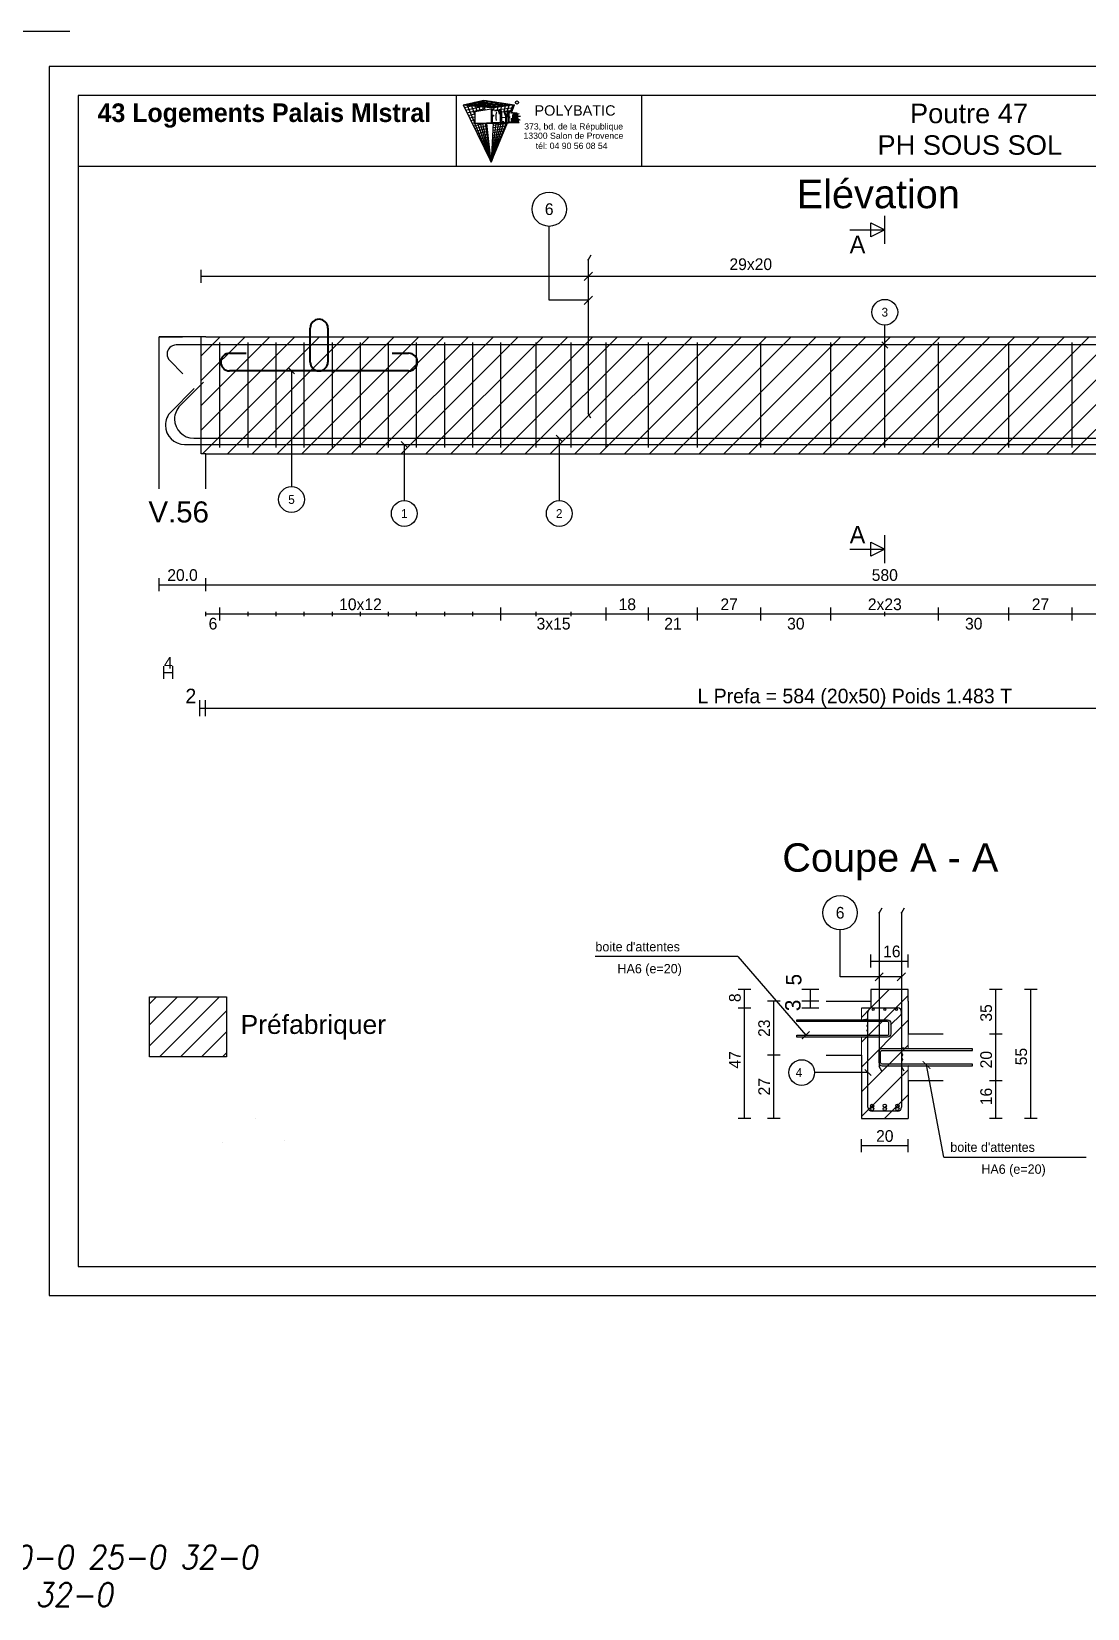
# Model space of a CAD drawing. Extents: x -12912 to 27386, y 1818 to 8189.
# Drawn here: x 24652 to 25103, y 3312 to 3986 of the extents above; entities that cross this region are included whole.
import ezdxf
from ezdxf.enums import TextEntityAlignment as Align

# ---------------------------------------------------------------- set-up
doc = ezdxf.new("R2010")
doc.units = 0
doc.header["$MEASUREMENT"] = 0
doc.linetypes.add('CONTINUE', pattern=[0])
doc.layers.get('0').update_dxf_attribs({"linetype": 'CONTINUOUS'})
for name, color, linetype in [('1', 7, 'CONTINUOUS'), ('104', 7, 'CONTINUOUS'), ('173', 7, 'CONTINUOUS'), ('5', 7, 'CONTINUOUS'), ('6', 7, 'CONTINUOUS'), ('7', 7, 'CONTINUOUS'), ('Bâtiment 1. Soubassement', 7, 'CONTINUOUS'), ('GO-CARTOUCHE', 7, 'CONTINUOUS'), ('GO-TEXTE', 9, 'CONTINUOUS'), ('PYC-HACHURE', 7, 'CONTINUOUS'), ('RDC COFFRAGE', 7, 'CONTINUOUS'), ('STR_TXT', 102, 'CONTINUOUS')]:
    doc.layers.add(name, color=color, linetype=linetype)
doc.layers.add('PYC- HACHURES', color=7, linetype='CONTINUOUS', lineweight=18)
doc.styles.add('ARIAL', font='ARIAL.TTF')
doc.styles.add('Tableau', font='romans.shx', dxfattribs={"width": 0.9, "oblique": 10})
doc.styles.add('TEXTEBA', font='ARIAL.TTF')

# ---------------------------------------------------------------- blocks, each defined once
blk = doc.blocks.new('_ArchTick')
at = {"color": 0, "linetype": 'ByBlock', "const_width": 0.15}
blk.add_lwpolyline([(-0.5, -0.5), (0.5, 0.5)], dxfattribs=at)
blk = doc.blocks.new('A$C25E25F4E')
at = {"layer": 'RDC COFFRAGE', "color": 5, "linetype": 'CONTINUE', "lineweight": 40, "ltscale": 0.01}
for points in [[(52.25, 22.05), (52.25, 22.05)], [(48.51, 3.75), (48.51, 18.3)], [(56, 18.3), (56, 3.75)], [(14, 7.49), (21.09, 7.49)], [(83.42, 7.49), (90.51, 7.49)], [(10.25, 3.75), (10.25, 3.75)], [(94.25, 3.75), (94.25, 3.75)], [(52.25, 0), (14, 0)], [(90.51, 0), (52.25, 0)]]:
    blk.add_lwpolyline(points, dxfattribs=at)
for centre, start, end in [((52.25, 18.3), 90, 180), ((52.25, 18.3), 0, 90), ((14, 3.75), 90, 180), ((90.51, 3.75), 0, 90), ((14, 3.75), 180, 270), ((52.25, 3.75), 180, 270), ((52.25, 3.75), 270, 0), ((90.51, 3.75), 270, 0)]:
    blk.add_arc(centre, 3.75, start, end, dxfattribs=at)
blk = doc.blocks.new('Smallsp')
at = {"layer": 'STR_TXT', "linetype": 'Continuous'}
for points in [[(0, 15), (0, -15)], [(-30, 0), (40, 0)]]:
    blk.add_lwpolyline(points, dxfattribs=at)
at = {"layer": 'STR_TXT', "linetype": 'Continuous', "style": 'Tableau', "oblique": 10, "width": 0.9}
for s, p in [('HA', (-23.6, 1.89)), ('AD', (-22.2, -13.94))]:
    blk.add_text(s, height=10, dxfattribs=at).set_placement(p)
for tag, p in [('SPAD', (1.4, 1.89)), ('SPHA', (1.4, -14.11))]:
    blk.add_attdef(tag, p, '', height=10, dxfattribs=at)

msp = doc.modelspace()

# ---------------------------------------------------------------- hatches: boundary and pattern name
at = {"layer": 'PYC- HACHURES', "lineweight": 15}
h = msp.add_hatch(dxfattribs=at)
h.set_pattern_fill('ANSI31', color=104, scale=60, style=0)
h.set_pattern_definition([(45, (-5778.1856, -0.885), (-5.3033009, 5.3033009), [])])
h.paths.add_polyline_path([(25308.072, 3855.097), (25306.072, 3855.097), (24726.072, 3855.097), (24724.072, 3855.097), (24724.072, 3805.097), (24726.072, 3805.097), (25306.072, 3805.097), (25308.072, 3805.097)])
h = msp.add_hatch(dxfattribs=at)
h.set_pattern_fill('ANSI31', color=104, scale=2, style=0)
h.set_pattern_definition([(45, (24907.2165, 5005.7286), (-4.490128, 4.490128), [])])
h.paths.add_polyline_path([(24734.822, 3573.155), (24701.902, 3573.155), (24701.902, 3547.504), (24734.822, 3547.504)])
h = msp.add_hatch(dxfattribs=at)
h.set_pattern_fill('ANSI31', color=104, scale=60, style=0)
h.set_pattern_definition([(45, (-5001.841, -54.33), (-5.3033009, 5.3033009), [])])
h.paths.add_polyline_path([(25026.072, 3571.211), (25026.072, 3576.211), (25010.072, 3576.211), (25010.072, 3568.211), (25006.072, 3568.211), (25006.072, 3548.211), (25006.072, 3521.211), (25026.072, 3521.211), (25026.072, 3541.211)])

# ---------------------------------------------------------------- linework, layer by layer
msp.add_line((24667.874, 3985.504), (24644.067, 3985.504))
at = {"lineweight": 5, "flags": 128}
for points in [[(25006.072, 3568.211), (25006.068, 3563.323), (25008.798, 3563.778), (25008.798, 3561.738), (25008.361, 3560.684), (25008.798, 3559.683), (25008.361, 3558.683), (25008.798, 3557.628), (25008.798, 3555.588), (25006.068, 3556.043), (25006.074, 3548.204)], [(25026.072, 3557.211), (25026.076, 3551.04), (25023.346, 3551.495), (25023.346, 3549.455), (25023.783, 3548.4), (25023.346, 3547.4), (25023.783, 3546.399), (25023.346, 3545.345), (25023.346, 3543.305), (25026.076, 3543.76), (25026.069, 3537.211)]]:
    msp.add_lwpolyline(points, dxfattribs=at)
for points in [[(25017.214, 3563.241, -0.4142136), (25018.579, 3561.876), (25018.579, 3557.326, -0.4142136), (25017.214, 3555.961), (24978.539, 3555.961), (24978.539, 3556.689), (25017.214, 3556.689, 0.4142136), (25017.851, 3557.326), (25017.851, 3561.876, 0.4142136), (25017.214, 3562.513), (24978.539, 3562.513), (24978.539, 3563.241)], [(25014.93, 3550.958, 0.4142136), (25013.565, 3549.593), (25013.565, 3545.043, 0.4142136), (25014.93, 3543.678), (25053.605, 3543.678), (25053.605, 3544.406), (25014.93, 3544.406, -0.4142136), (25014.293, 3545.043), (25014.293, 3549.593, -0.4142136), (25014.93, 3550.23), (25053.605, 3550.23), (25053.605, 3550.958)]]:
    msp.add_lwpolyline(points, format="xyb", close=True)
at = {"layer": '1', "color": 1}
for points in [[(24724.969, 3835.645), (24715.07, 3825.746)], [(24721.069, 3832.995), (24711.17, 3823.096)], [(24712.668, 3819.947), (24712.668, 3819.947)], [(24708.768, 3817.297), (24708.768, 3817.297)], [(24716.968, 3809.097), (25315.173, 3809.097)], [(24720.868, 3811.747), (25311.273, 3811.747)]]:
    msp.add_lwpolyline(points, dxfattribs=at)
for centre in [(25010.672, 3526.611), (25010.672, 3525.211), (25016.072, 3526.611), (25016.072, 3525.211), (25021.472, 3526.611), (25021.472, 3525.211)]:
    msp.add_circle(centre, 0.7, dxfattribs=at)
for centre, start, end in [((24716.968, 3817.297), 135, 180), ((24720.868, 3819.947), 135, 180), ((24720.868, 3819.947), 180, 270), ((24716.968, 3817.297), 180, 270)]:
    msp.add_arc(centre, 8.2, start, end, dxfattribs=at)
at = {"layer": '104', "color": 104}
for points in [[(25001.072, 3900.741), (25016.072, 3900.741)], [(25016.072, 3894.741), (25016.072, 3906.741)], [(24890.517, 3889.897), (24889.371, 3887.912)], [(24889.371, 3887.912), (24889.371, 3822.283)], [(24890.517, 3820.297), (24889.371, 3822.283)], [(25016.072, 3758.347), (25016.072, 3770.347)], [(25001.072, 3764.347), (25016.072, 3764.347)], [(25014.803, 3611.011), (25013.657, 3609.025)], [(25024.328, 3611.011), (25023.181, 3609.025)], [(25013.657, 3609.025), (25013.657, 3543.397)], [(25023.181, 3609.025), (25023.181, 3543.397)], [(25014.803, 3541.411), (25013.657, 3543.397)], [(25024.328, 3541.411), (25023.181, 3543.397)]]:
    msp.add_lwpolyline(points, dxfattribs=at)
for points in [[(25016.072, 3900.741), (25010.072, 3897.741), (25010.072, 3903.741), (25016.072, 3900.741)], [(25016.072, 3764.347), (25010.072, 3761.347), (25010.072, 3767.347), (25016.072, 3764.347)]]:
    msp.add_lwpolyline(points, close=True, dxfattribs=at)
for p in [(24889.371, 3887.912), (25013.657, 3609.025), (25023.181, 3609.025)]:
    msp.add_point(p, dxfattribs=at)
at = {"layer": '173', "color": 173}
for points in [[(24709.468, 3847.697), (24709.468, 3847.697)], [(25318.773, 3851.597), (24713.368, 3851.597)], [(24732.072, 3807.797), (24732.072, 3852.597)], [(24744.072, 3807.797), (24744.072, 3852.597)], [(24756.072, 3807.797), (24756.072, 3852.597)], [(24768.072, 3807.797), (24768.072, 3852.597)], [(24780.072, 3807.797), (24780.072, 3852.597)], [(24792.072, 3807.797), (24792.072, 3852.597)], [(24804.072, 3807.797), (24804.072, 3852.597)], [(24816.072, 3807.797), (24816.072, 3852.597)], [(24828.072, 3807.797), (24828.072, 3852.597)], [(24840.072, 3807.797), (24840.072, 3852.597)], [(24852.072, 3807.797), (24852.072, 3852.597)], [(24867.072, 3807.797), (24867.072, 3852.597)], [(24882.072, 3807.797), (24882.072, 3852.597)], [(24897.072, 3807.797), (24897.072, 3852.597)], [(24915.072, 3807.797), (24915.072, 3852.597)], [(24936.072, 3807.797), (24936.072, 3852.597)], [(24963.072, 3807.797), (24963.072, 3852.597)], [(24993.072, 3807.797), (24993.072, 3852.597)], [(25016.072, 3807.797), (25016.072, 3852.597)], [(25039.072, 3807.797), (25039.072, 3852.597)], [(25069.072, 3807.797), (25069.072, 3852.597)], [(25096.072, 3807.797), (25096.072, 3852.597)], [(24710.61, 3844.94), (24716.267, 3839.283)], [(25008.872, 3526.011), (25008.872, 3566.611)], [(25010.672, 3568.411), (25021.472, 3568.411)], [(25015.956, 3563.641), (25020.199, 3567.884)], [(25022.744, 3565.338), (25018.502, 3561.096)], [(25021.472, 3568.411), (25021.472, 3568.411)], [(25023.272, 3566.611), (25023.272, 3526.011)], [(25023.272, 3566.611), (25023.272, 3566.611)], [(25021.472, 3524.211), (25010.672, 3524.211)]]:
    msp.add_lwpolyline(points, dxfattribs=at)
for centre in [(25011.072, 3567.711), (25016.072, 3567.711), (25021.072, 3567.711)]:
    msp.add_circle(centre, 0.4, dxfattribs=at)
for centre, radius, start, end in [((24713.368, 3847.697), 3.9, 90, 180), ((24713.368, 3847.697), 3.9, 180, 225), ((25010.672, 3566.611), 1.8, 90, 180), ((25021.472, 3566.611), 1.8, 90, 135), ((25021.472, 3566.611), 1.8, 0, 90), ((25021.472, 3566.611), 1.8, 315, 0), ((25010.672, 3526.011), 1.8, 180, 270), ((25021.472, 3526.011), 1.8, 270, 0)]:
    msp.add_arc(centre, radius, start, end, dxfattribs=at)
at = {"layer": '5', "color": 5}
msp.add_line((24724.072, 3880.942), (25306.072, 3880.942), dxfattribs=at)
for points in [[(24724.072, 3878.192), (24724.072, 3883.692)], [(24724.072, 3880.026), (24724.072, 3881.859)], [(24706.069, 3746.431), (24706.069, 3751.931)], [(24706.069, 3749.181), (24726.072, 3749.181)], [(24726.072, 3746.431), (24726.072, 3751.931)], [(24726.072, 3749.181), (25306.072, 3749.181)], [(24732.072, 3733.931), (24732.072, 3739.431)], [(24852.072, 3733.931), (24852.072, 3739.431)], [(24897.072, 3733.931), (24897.072, 3739.431)], [(24915.072, 3733.931), (24915.072, 3739.431)], [(24936.072, 3733.931), (24936.072, 3739.431)], [(24963.072, 3733.931), (24963.072, 3739.431)], [(24993.072, 3733.931), (24993.072, 3739.431)], [(25039.072, 3733.931), (25039.072, 3739.431)], [(25069.072, 3733.931), (25069.072, 3739.431)], [(25096.072, 3733.931), (25096.072, 3739.431)], [(24726.072, 3735.764), (24726.072, 3737.597)], [(24726.072, 3736.681), (24732.072, 3736.681)], [(24732.072, 3735.764), (24732.072, 3737.597)], [(24732.072, 3736.681), (24744.072, 3736.681)], [(24732.072, 3736.681), (24852.072, 3736.681)], [(24744.072, 3735.764), (24744.072, 3737.597)], [(24744.072, 3736.681), (24756.072, 3736.681)], [(24756.072, 3735.764), (24756.072, 3737.597)], [(24756.072, 3736.681), (24768.072, 3736.681)], [(24768.072, 3735.764), (24768.072, 3737.597)], [(24768.072, 3736.681), (24780.072, 3736.681)], [(24780.072, 3735.764), (24780.072, 3737.597)], [(24780.072, 3736.681), (24792.072, 3736.681)], [(24792.072, 3735.764), (24792.072, 3737.597)], [(24792.072, 3736.681), (24804.072, 3736.681)], [(24804.072, 3735.764), (24804.072, 3737.597)], [(24804.072, 3736.681), (24816.072, 3736.681)], [(24816.072, 3735.764), (24816.072, 3737.597)], [(24816.072, 3736.681), (24828.072, 3736.681)], [(24828.072, 3735.764), (24828.072, 3737.597)], [(24828.072, 3736.681), (24840.072, 3736.681)], [(24840.072, 3735.764), (24840.072, 3737.597)], [(24840.072, 3736.681), (24852.072, 3736.681)], [(24852.072, 3735.764), (24852.072, 3737.597)], [(24852.072, 3736.681), (24867.072, 3736.681)], [(24852.072, 3736.681), (24897.072, 3736.681)], [(24867.072, 3735.764), (24867.072, 3737.597)], [(24867.072, 3736.681), (24882.072, 3736.681)], [(24882.072, 3735.764), (24882.072, 3737.597)], [(24882.072, 3736.681), (24897.072, 3736.681)], [(24897.072, 3735.764), (24897.072, 3737.597)], [(24897.072, 3736.681), (24915.072, 3736.681)], [(24915.072, 3735.764), (24915.072, 3737.597)], [(24915.072, 3736.681), (24936.072, 3736.681)], [(24936.072, 3735.764), (24936.072, 3737.597)], [(24936.072, 3736.681), (24963.072, 3736.681)], [(24963.072, 3735.764), (24963.072, 3737.597)], [(24963.072, 3736.681), (24993.072, 3736.681)], [(24993.072, 3735.764), (24993.072, 3737.597)], [(24993.072, 3736.681), (25016.072, 3736.681)], [(24993.072, 3736.681), (25039.072, 3736.681)], [(25016.072, 3735.764), (25016.072, 3737.597)], [(25016.072, 3736.681), (25039.072, 3736.681)], [(25039.072, 3735.764), (25039.072, 3737.597)], [(25039.072, 3736.681), (25069.072, 3736.681)], [(25069.072, 3735.764), (25069.072, 3737.597)], [(25069.072, 3736.681), (25096.072, 3736.681)], [(25096.072, 3735.764), (25096.072, 3737.597)], [(25096.072, 3736.681), (25117.072, 3736.681)], [(24708.068, 3708.931), (24708.068, 3714.431)], [(24711.968, 3708.931), (24711.968, 3714.431)], [(24708.068, 3711.681), (24711.968, 3711.681)], [(25010.072, 3585.648), (25010.072, 3591.148)], [(25026.072, 3585.648), (25026.072, 3591.148)], [(25010.072, 3588.398), (25026.072, 3588.398)], [(24958.905, 3576.211), (24953.405, 3576.211)], [(24956.155, 3521.211), (24956.155, 3576.211)], [(24971.405, 3571.211), (24965.905, 3571.211)], [(24968.655, 3548.211), (24968.655, 3571.211)], [(24987.948, 3576.211), (24980.688, 3576.211)], [(24987.948, 3571.211), (24980.688, 3571.211)], [(24987.948, 3571.211), (24980.688, 3571.211)], [(24984.318, 3571.211), (24984.318, 3576.211)], [(24984.318, 3568.211), (24984.318, 3571.211)], [(25066.238, 3576.211), (25060.738, 3576.211)], [(25063.488, 3551.211), (25063.488, 3576.211)], [(25081.203, 3576.211), (25075.703, 3576.211)], [(25078.453, 3521.211), (25078.453, 3576.211)], [(24958.905, 3568.211), (24953.405, 3568.211)], [(24987.948, 3568.211), (24980.688, 3568.211)], [(25066.238, 3557.211), (25060.738, 3557.211)], [(25063.488, 3537.211), (25063.488, 3551.211)], [(24971.405, 3548.211), (24965.905, 3548.211)], [(24968.655, 3521.211), (24968.655, 3548.211)], [(25066.238, 3537.211), (25060.738, 3537.211)], [(25063.488, 3521.211), (25063.488, 3537.211)], [(24958.905, 3521.211), (24953.405, 3521.211)], [(24971.405, 3521.211), (24965.905, 3521.211)], [(25066.238, 3521.211), (25060.738, 3521.211)], [(25081.203, 3521.211), (25075.703, 3521.211)], [(25006.072, 3506.794), (25006.072, 3512.294)], [(25026.072, 3506.794), (25026.072, 3512.294)], [(25006.072, 3509.544), (25026.072, 3509.544)]]:
    msp.add_lwpolyline(points, dxfattribs=at)
at = {"layer": '6', "color": 6}
for points in [[(24872.704, 3870.698), (24872.704, 3902.285)], [(24887.603, 3879.175), (24891.139, 3882.71)], [(24889.371, 3870.698), (24872.704, 3870.698)], [(24887.603, 3868.93), (24891.139, 3872.465)], [(25016.07, 3851.597), (25016.07, 3860.097)], [(25014.744, 3852.923), (25017.396, 3850.272)], [(24763.954, 3839.221), (24761.303, 3841.873)], [(24762.628, 3840.547), (24762.628, 3791.074)], [(24878.307, 3810.422), (24875.656, 3813.073)], [(24812.103, 3807.772), (24809.451, 3810.423)], [(24810.777, 3809.097), (24810.777, 3785.097)], [(24876.982, 3811.747), (24876.982, 3785.097)], [(24996.99, 3581.653), (24996.99, 3601.699)], [(25023.181, 3581.653), (24996.99, 3581.653)], [(25011.889, 3579.886), (25015.425, 3583.421)], [(25021.414, 3579.886), (25024.949, 3583.421)], [(25008.872, 3540.772), (24986.072, 3540.772)], [(25007.546, 3542.097), (25010.197, 3539.446)], [(24747.113, 3521.048), (24747.113, 3521.048)], [(24733.144, 3510.79), (24733.144, 3510.79)], [(24759.667, 3511.897), (24759.667, 3511.897)]]:
    msp.add_lwpolyline(points, dxfattribs=at)
for centre, radius in [((24872.704, 3909.618), 7.333), ((25016.07, 3865.597), 5.5), ((24762.628, 3785.574), 5.5), ((24810.777, 3779.597), 5.5), ((24876.982, 3779.597), 5.5), ((24996.99, 3609.032), 7.333), ((24980.572, 3540.772), 5.5)]:
    msp.add_circle(centre, radius, dxfattribs=at)
at = {"layer": '7', "color": 7}
msp.add_line((25026.072, 3537.211), (25026.072, 3521.211), dxfattribs=at)
for points in [[(24726.072, 3855.097), (24706.069, 3855.097)], [(24706.069, 3790.097), (24706.069, 3855.097)], [(24706.069, 3855.097), (24716.07, 3855.097)], [(24726.072, 3855.097), (25306.072, 3855.097)], [(24706.069, 3790.097), (24706.069, 3805.097)], [(24726.072, 3805.097), (25306.072, 3805.097)], [(24726.072, 3790.097), (24726.072, 3805.097)], [(24991.072, 3571.211), (25006.072, 3571.211)], [(25006.072, 3571.211), (25010.072, 3571.211)], [(25026.072, 3571.211), (25026.072, 3557.211)], [(25041.072, 3557.211), (25026.072, 3557.211)], [(24991.072, 3548.211), (25006.072, 3548.211)], [(25006.072, 3548.211), (25006.072, 3521.211)], [(25041.072, 3537.211), (25026.072, 3537.211)], [(25006.072, 3521.211), (25026.072, 3521.211)]]:
    msp.add_lwpolyline(points, dxfattribs=at)
at = {"layer": '7', "color": 7, "linetype": 'Continuous'}
for points in [[(24726.072, 3805.097), (24724.072, 3805.097), (24724.072, 3855.097)], [(25026.072, 3571.211), (25026.072, 3576.211), (25010.072, 3576.211), (25010.072, 3568.211), (25006.072, 3568.211)]]:
    msp.add_lwpolyline(points, dxfattribs=at)
at = {"layer": '7', "color": 7}
msp.add_lwpolyline([(24701.902, 3573.155), (24734.822, 3573.155), (24734.822, 3547.504), (24701.902, 3547.504)], close=True, dxfattribs=at)
at = {"layer": 'GO-CARTOUCHE', "color": 9, "linetype": 'CONTINUE'}
for p, q in [((24835.922, 3954.155), (24844.851, 3956.231)), ((24835.922, 3954.155), (24844.851, 3956.231)), ((24836.469, 3953.041), (24844.992, 3955.023)), ((24836.469, 3953.041), (24844.992, 3955.023)), ((24836.928, 3954.059), (24845.857, 3956.071)), ((24836.928, 3954.059), (24845.857, 3956.071)), ((24840.905, 3946.5), (24837.54, 3954.531)), ((24837.54, 3954.531), (24850.627, 3953.135)), ((24840.905, 3946.5), (24837.54, 3954.531)), ((24837.54, 3954.531), (24850.627, 3953.135)), ((24838.941, 3953.867), (24847.869, 3955.752)), ((24838.941, 3953.867), (24847.869, 3955.752)), ((24840.905, 3949.896), (24839.158, 3954.907)), ((24839.158, 3954.907), (24852.25, 3953.362)), ((24840.905, 3949.896), (24839.158, 3954.907)), ((24839.158, 3954.907), (24852.25, 3953.362)), ((24840.776, 3955.284), (24853.873, 3953.588)), ((24841.867, 3951.394), (24840.776, 3955.284)), ((24840.776, 3955.284), (24853.873, 3953.588)), ((24841.867, 3951.394), (24840.776, 3955.284)), ((24840.953, 3953.676), (24849.881, 3955.433)), ((24840.953, 3953.676), (24849.881, 3955.433)), ((24843.264, 3951.599), (24842.394, 3955.66)), ((24842.394, 3955.66), (24855.496, 3953.815)), ((24843.264, 3951.599), (24842.394, 3955.66)), ((24842.394, 3955.66), (24855.496, 3953.815)), ((24842.966, 3953.484), (24851.894, 3955.113)), ((24842.966, 3953.484), (24851.894, 3955.113)), ((24844.646, 3951.802), (24844.012, 3956.036)), ((24844.012, 3956.036), (24857.119, 3954.041)), ((24844.646, 3951.802), (24844.012, 3956.036)), ((24844.012, 3956.036), (24857.119, 3954.041)), ((24845.357, 3951.907), (24844.851, 3956.231)), ((24844.851, 3956.231), (24857.932, 3954.155)), ((24845.357, 3951.907), (24844.851, 3956.231)), ((24844.851, 3956.231), (24857.932, 3954.155)), ((24844.978, 3953.292), (24853.906, 3954.794)), ((24844.978, 3953.292), (24853.906, 3954.794)), ((24835.922, 3954.155), (24849.004, 3952.909)), ((24835.922, 3954.155), (24847.965, 3929.652)), ((24835.922, 3954.155), (24849.004, 3952.909)), ((24835.922, 3954.155), (24847.965, 3929.652)), ((24837.017, 3951.927), (24845.134, 3953.815)), ((24837.017, 3951.927), (24845.134, 3953.815)), ((24837.564, 3950.814), (24845.275, 3952.607)), ((24837.564, 3950.814), (24845.275, 3952.607)), ((24838.111, 3949.7), (24840.905, 3950.35)), ((24838.111, 3949.7), (24840.905, 3950.35)), ((24838.659, 3948.587), (24840.905, 3949.109)), ((24838.659, 3948.587), (24840.905, 3949.109)), ((24839.206, 3947.473), (24840.905, 3947.868)), ((24839.206, 3947.473), (24840.905, 3947.868)), ((24847.965, 3952.291), (24840.905, 3951.252)), ((24847.965, 3952.291), (24840.905, 3951.252)), ((24840.905, 3951.252), (24840.905, 3946.269)), ((24840.905, 3951.252), (24840.905, 3946.269)), ((24846.991, 3953.101), (24855.918, 3954.474)), ((24846.991, 3953.101), (24855.918, 3954.474)), ((24849.128, 3952.109), (24847.965, 3952.291)), ((24847.965, 3952.291), (24847.965, 3946.281)), ((24849.128, 3952.109), (24847.965, 3952.291)), ((24847.965, 3952.291), (24847.965, 3946.281)), ((24847.997, 3953.005), (24856.924, 3954.315)), ((24847.997, 3953.005), (24856.924, 3954.315)), ((24848.381, 3949.872), (24848.381, 3951.805)), ((24848.909, 3951.723), (24848.381, 3951.805)), ((24848.381, 3949.872), (24848.381, 3951.805)), ((24848.909, 3951.723), (24848.381, 3951.805)), ((24848.381, 3949.872), (24848.799, 3949.839)), ((24848.381, 3949.872), (24848.799, 3949.839)), ((24848.949, 3949.411), (24848.381, 3949.455)), ((24848.381, 3949.455), (24848.381, 3946.684)), ((24848.949, 3949.411), (24848.381, 3949.455)), ((24848.381, 3949.455), (24848.381, 3946.684)), ((24849.158, 3949.617), (24848.949, 3949.411)), ((24849.158, 3949.617), (24848.949, 3949.411)), ((24849.004, 3952.909), (24848.969, 3952.134)), ((24849.004, 3952.909), (24848.969, 3952.134)), ((24857.932, 3954.155), (24849.004, 3952.909)), ((24857.932, 3954.155), (24849.004, 3952.909)), ((24849.293, 3951.899), (24857.479, 3953.041)), ((24849.293, 3951.899), (24857.479, 3953.041)), ((24849.426, 3951.67), (24850.737, 3951.861)), ((24849.426, 3951.67), (24850.737, 3951.861)), ((24849.903, 3949.889), (24849.878, 3949.32)), ((24849.903, 3949.889), (24849.878, 3949.32)), ((24849.878, 3949.32), (24849.917, 3948.459)), ((24849.878, 3949.32), (24849.917, 3948.459)), ((24849.996, 3950.589), (24849.903, 3949.889)), ((24849.996, 3950.589), (24849.903, 3949.889)), ((24849.917, 3948.459), (24850.109, 3947.481)), ((24849.917, 3948.459), (24850.109, 3947.481)), ((24850.147, 3951.147), (24849.996, 3950.589)), ((24850.147, 3951.147), (24849.996, 3950.589)), ((24850.627, 3953.135), (24850.478, 3951.825)), ((24850.627, 3953.135), (24850.478, 3951.825)), ((24851.24, 3951.344), (24850.998, 3951.733)), ((24851.24, 3951.344), (24850.998, 3951.733)), ((24851.869, 3951.68), (24851.101, 3951.567)), ((24851.869, 3951.68), (24851.101, 3951.567)), ((24851.403, 3950.879), (24851.24, 3951.344)), ((24851.403, 3950.879), (24851.24, 3951.344)), ((24851.528, 3950.206), (24851.403, 3950.879)), ((24851.528, 3950.206), (24851.403, 3950.879)), ((24851.869, 3946.684), (24851.869, 3951.685)), ((24851.869, 3946.684), (24851.869, 3951.685)), ((24852.284, 3951.615), (24851.869, 3951.68)), ((24852.284, 3951.615), (24851.869, 3951.68)), ((24852.25, 3953.362), (24851.889, 3951.677)), ((24852.25, 3953.362), (24851.889, 3951.677)), ((24852.284, 3947.099), (24852.284, 3951.615)), ((24852.284, 3947.099), (24852.284, 3951.615)), ((24852.284, 3951.271), (24853.325, 3951.414)), ((24852.284, 3951.271), (24853.325, 3951.414)), ((24852.284, 3951.271), (24852.285, 3947.099)), ((24852.284, 3951.271), (24852.285, 3947.099)), ((24852.285, 3948.789), (24854.172, 3948.955)), ((24852.285, 3948.789), (24854.172, 3948.955)), ((24853.311, 3951.455), (24854.172, 3948.955)), ((24853.682, 3951.397), (24853.311, 3951.455)), ((24853.311, 3951.455), (24854.172, 3948.955)), ((24853.682, 3951.397), (24853.311, 3951.455)), ((24853.325, 3951.414), (24854.172, 3948.955)), ((24853.325, 3951.414), (24854.172, 3948.955)), ((24853.873, 3953.588), (24853.345, 3951.45)), ((24853.873, 3953.588), (24853.345, 3951.45)), ((24853.466, 3951.431), (24857.026, 3951.927)), ((24853.466, 3951.431), (24857.026, 3951.927)), ((24853.682, 3951.397), (24854.368, 3949.405)), ((24853.682, 3951.397), (24854.368, 3949.405)), ((24854.851, 3951.214), (24853.799, 3951.059)), ((24854.851, 3951.214), (24853.799, 3951.059)), ((24854.172, 3946.684), (24854.172, 3948.955)), ((24854.172, 3946.684), (24854.172, 3948.955)), ((24854.851, 3951.214), (24854.368, 3949.405)), ((24854.851, 3951.214), (24854.368, 3949.405)), ((24855.181, 3951.162), (24854.587, 3948.938)), ((24855.181, 3951.162), (24854.587, 3948.938)), ((24854.587, 3946.689), (24854.589, 3948.947)), ((24854.587, 3946.689), (24854.589, 3948.947)), ((24854.587, 3946.684), (24854.587, 3948.938)), ((24854.587, 3946.684), (24854.587, 3948.938)), ((24854.589, 3948.947), (24855.169, 3951.117)), ((24854.589, 3948.947), (24855.169, 3951.117)), ((24855.496, 3953.815), (24854.677, 3951.188)), ((24855.496, 3953.815), (24854.677, 3951.188)), ((24855.181, 3951.162), (24854.851, 3951.214)), ((24855.181, 3951.162), (24854.851, 3951.214)), ((24855.169, 3951.117), (24855.293, 3951.135)), ((24855.169, 3951.117), (24855.293, 3951.135)), ((24855.293, 3951.145), (24855.172, 3951.127)), ((24855.293, 3951.145), (24855.172, 3951.127)), ((24855.293, 3946.684), (24855.293, 3951.145)), ((24856.097, 3951.019), (24855.293, 3951.145)), ((24855.293, 3946.684), (24855.293, 3951.145)), ((24856.097, 3951.019), (24855.293, 3951.145)), ((24856.052, 3950.732), (24855.584, 3950.805)), ((24855.584, 3949.056), (24855.584, 3950.805)), ((24856.052, 3950.732), (24855.584, 3950.805)), ((24855.584, 3949.056), (24855.584, 3950.805)), ((24855.584, 3949.056), (24855.962, 3949.027)), ((24855.584, 3949.056), (24855.962, 3949.027)), ((24855.584, 3948.764), (24855.94, 3948.737)), ((24855.584, 3946.975), (24855.584, 3948.764)), ((24855.584, 3948.764), (24855.94, 3948.737)), ((24855.584, 3946.975), (24855.584, 3948.764)), ((24857.119, 3954.041), (24855.991, 3951.036)), ((24857.119, 3954.041), (24855.991, 3951.036)), ((24856.373, 3950.786), (24856.573, 3950.814)), ((24856.373, 3950.786), (24856.573, 3950.814)), ((24857.245, 3950.84), (24856.407, 3950.717)), ((24857.245, 3950.84), (24856.407, 3950.717)), ((24856.424, 3948.51), (24856.478, 3948.342)), ((24856.424, 3948.51), (24856.478, 3948.342)), ((24856.478, 3948.342), (24856.53, 3948.021)), ((24856.478, 3948.342), (24856.53, 3948.021)), ((24856.53, 3948.021), (24856.542, 3947.709)), ((24856.53, 3948.021), (24856.542, 3947.709)), ((24856.542, 3950.736), (24857.932, 3954.155)), ((24856.542, 3950.736), (24857.932, 3954.155)), ((24856.895, 3947.919), (24856.861, 3947.64)), ((24856.895, 3947.919), (24856.861, 3947.64)), ((24856.928, 3948.201), (24856.895, 3947.919)), ((24856.928, 3948.201), (24856.895, 3947.919)), ((24856.946, 3948.346), (24856.928, 3948.201)), ((24856.946, 3948.346), (24856.928, 3948.201)), ((24856.957, 3948.442), (24856.946, 3948.346)), ((24856.957, 3948.442), (24856.946, 3948.346)), ((24856.967, 3948.52), (24856.957, 3948.442)), ((24856.967, 3948.52), (24856.957, 3948.442)), ((24856.988, 3948.7), (24856.967, 3948.52)), ((24856.988, 3948.7), (24856.967, 3948.52)), ((24857.033, 3949.074), (24856.988, 3948.7)), ((24857.033, 3949.074), (24856.988, 3948.7)), ((24857.082, 3949.483), (24857.033, 3949.074)), ((24857.082, 3949.483), (24857.033, 3949.074)), ((24857.204, 3948.056), (24857.04, 3946.688)), ((24857.204, 3948.056), (24857.04, 3946.688)), ((24857.245, 3950.84), (24857.082, 3949.483)), ((24857.245, 3950.84), (24857.082, 3949.483)), ((24857.204, 3948.056), (24857.495, 3948.033)), ((24857.204, 3948.056), (24857.495, 3948.033)), ((24857.238, 3948.344), (24857.347, 3949.252)), ((24857.238, 3948.344), (24857.347, 3949.252)), ((24857.238, 3948.344), (24857.459, 3948.327)), ((24857.238, 3948.344), (24857.459, 3948.327)), ((24857.452, 3950.807), (24857.245, 3950.84)), ((24857.452, 3950.807), (24857.245, 3950.84)), ((24857.347, 3949.252), (24857.459, 3948.327)), ((24857.347, 3949.252), (24857.459, 3948.327)), ((24857.452, 3950.807), (24857.95, 3946.688)), ((24857.452, 3950.807), (24857.95, 3946.688)), ((24857.47, 3950.659), (24857.951, 3950.729)), ((24857.47, 3950.659), (24857.951, 3950.729)), ((24857.495, 3948.033), (24857.658, 3946.684)), ((24857.495, 3948.033), (24857.658, 3946.684)), ((24857.503, 3950.382), (24857.951, 3950.435)), ((24857.503, 3950.382), (24857.951, 3950.435)), ((24857.511, 3950.319), (24858.221, 3950.393)), ((24857.511, 3950.319), (24858.221, 3950.393)), ((24857.951, 3950.729), (24857.951, 3950.435)), ((24858.781, 3950.6), (24857.951, 3950.729)), ((24857.951, 3950.729), (24857.951, 3950.435)), ((24858.781, 3950.6), (24857.951, 3950.729)), ((24857.951, 3950.435), (24858.221, 3950.393)), ((24857.951, 3950.435), (24858.221, 3950.393)), ((24858.221, 3946.688), (24858.221, 3950.393)), ((24858.221, 3946.688), (24858.221, 3950.393)), ((24858.511, 3950.348), (24858.781, 3950.305)), ((24858.511, 3946.688), (24858.511, 3950.348)), ((24858.511, 3950.348), (24858.781, 3950.305)), ((24858.511, 3946.688), (24858.511, 3950.348)), ((24858.511, 3950.282), (24858.781, 3950.305)), ((24858.511, 3950.282), (24858.781, 3950.305)), ((24858.781, 3950.305), (24858.781, 3950.6)), ((24858.781, 3950.305), (24858.781, 3950.6)), ((24858.887, 3950.583), (24858.781, 3950.549)), ((24858.887, 3950.583), (24858.781, 3950.549)), ((24858.887, 3950.583), (24858.887, 3946.687)), ((24859.178, 3950.538), (24858.887, 3950.583)), ((24858.887, 3950.583), (24858.887, 3946.687)), ((24859.178, 3950.538), (24858.887, 3950.583)), ((24859.178, 3950.538), (24859.178, 3946.684)), ((24859.178, 3950.538), (24859.178, 3946.684)), ((24859.178, 3950.401), (24859.836, 3950.462)), ((24859.178, 3950.401), (24859.836, 3950.462)), ((24859.272, 3948.55), (24859.289, 3948.137)), ((24859.272, 3948.55), (24859.289, 3948.137)), ((24859.289, 3948.137), (24859.328, 3947.758)), ((24859.289, 3948.137), (24859.328, 3947.758)), ((24859.328, 3947.758), (24859.388, 3947.44)), ((24859.328, 3947.758), (24859.388, 3947.44)), ((24860.083, 3949.239), (24859.593, 3949.194)), ((24860.083, 3949.239), (24859.593, 3949.194)), ((24860.07, 3947.766), (24859.627, 3947.725)), ((24860.07, 3947.766), (24859.627, 3947.725)), ((24860.07, 3947.766), (24860.365, 3947.777)), ((24860.07, 3947.766), (24860.365, 3947.777)), ((24860.38, 3949.193), (24860.083, 3949.239)), ((24860.38, 3949.193), (24860.083, 3949.239)), ((24839.754, 3946.359), (24840.905, 3946.627)), ((24839.754, 3946.359), (24840.905, 3946.627)), ((24840.301, 3945.246), (24844.704, 3946.269)), ((24840.301, 3945.246), (24844.704, 3946.269)), ((24840.848, 3944.132), (24846.125, 3945.358)), ((24840.848, 3944.132), (24846.125, 3945.358)), ((24840.905, 3946.269), (24848.381, 3946.684)), ((24840.905, 3946.269), (24848.381, 3946.684)), ((24848.302, 3946.281), (24840.905, 3946.269)), ((24848.302, 3946.281), (24840.905, 3946.269)), ((24847.965, 3929.652), (24841.002, 3946.269)), ((24847.965, 3929.652), (24841.002, 3946.269)), ((24841.396, 3943.018), (24846.266, 3944.15)), ((24841.396, 3943.018), (24846.266, 3944.15)), ((24841.943, 3941.905), (24846.408, 3942.942)), ((24841.943, 3941.905), (24846.408, 3942.942)), ((24847.965, 3929.652), (24842.171, 3946.269)), ((24847.965, 3929.652), (24842.171, 3946.269)), ((24842.491, 3940.791), (24846.55, 3941.734)), ((24842.491, 3940.791), (24846.55, 3941.734)), ((24847.965, 3929.652), (24843.305, 3946.269)), ((24847.965, 3929.652), (24843.305, 3946.269)), ((24847.965, 3929.652), (24844.406, 3946.269)), ((24847.965, 3929.652), (24844.406, 3946.269)), ((24847.965, 3929.652), (24845.475, 3946.269)), ((24847.965, 3929.652), (24845.475, 3946.269)), ((24847.965, 3929.652), (24846.018, 3946.269)), ((24847.965, 3929.652), (24846.018, 3946.269)), ((24847.965, 3929.652), (24854.822, 3946.507)), ((24847.965, 3929.652), (24854.822, 3946.507)), ((24854.284, 3946.488), (24847.965, 3929.652)), ((24854.284, 3946.488), (24847.965, 3929.652)), ((24853.201, 3946.451), (24847.965, 3929.652)), ((24853.201, 3946.451), (24847.965, 3929.652)), ((24852.102, 3946.413), (24847.965, 3929.652)), ((24852.102, 3946.413), (24847.965, 3929.652)), ((24850.987, 3946.374), (24847.965, 3929.652)), ((24850.987, 3946.374), (24847.965, 3929.652)), ((24849.856, 3946.335), (24847.965, 3929.652)), ((24849.856, 3946.335), (24847.965, 3929.652)), ((24848.708, 3946.295), (24847.965, 3929.652)), ((24848.708, 3946.295), (24847.965, 3929.652)), ((24848.302, 3946.281), (24850.39, 3946.358)), ((24848.302, 3946.281), (24850.39, 3946.358)), ((24848.381, 3946.684), (24853.385, 3946.684)), ((24848.381, 3946.684), (24853.385, 3946.684)), ((24848.485, 3941.281), (24852.949, 3941.904)), ((24848.485, 3941.281), (24852.949, 3941.904)), ((24848.532, 3942.338), (24853.402, 3943.018)), ((24848.532, 3942.338), (24853.402, 3943.018)), ((24848.579, 3943.395), (24853.855, 3944.132)), ((24848.579, 3943.395), (24853.855, 3944.132)), ((24848.626, 3944.452), (24854.308, 3945.245)), ((24848.626, 3944.452), (24854.308, 3945.245)), ((24848.673, 3945.509), (24854.761, 3946.359)), ((24848.673, 3945.509), (24854.761, 3946.359)), ((24850.39, 3946.358), (24850.764, 3946.371)), ((24850.39, 3946.358), (24850.764, 3946.371)), ((24850.792, 3946.372), (24855.289, 3946.537)), ((24850.792, 3946.372), (24855.289, 3946.537)), ((24851.867, 3946.684), (24855.298, 3946.684)), ((24851.867, 3946.684), (24855.298, 3946.684)), ((24852.284, 3947.099), (24853.385, 3947.099)), ((24852.284, 3947.099), (24853.385, 3947.099)), ((24852.285, 3947.099), (24853.385, 3947.096)), ((24852.285, 3947.099), (24853.385, 3947.096)), ((24853.385, 3946.684), (24853.385, 3947.099)), ((24853.385, 3946.684), (24853.385, 3947.099)), ((24853.385, 3946.684), (24854.174, 3946.684)), ((24853.385, 3946.684), (24854.174, 3946.684)), ((24854.172, 3947.096), (24854.174, 3946.684)), ((24854.172, 3947.096), (24854.174, 3946.684)), ((24854.174, 3946.684), (24854.587, 3946.684)), ((24854.174, 3946.684), (24854.587, 3946.684)), ((24855.289, 3946.688), (24858.887, 3946.688)), ((24855.289, 3946.688), (24858.887, 3946.688)), ((24855.29, 3946.537), (24859.849, 3946.682)), ((24855.29, 3946.537), (24859.849, 3946.682)), ((24855.293, 3946.684), (24856.173, 3946.684)), ((24855.293, 3946.684), (24856.173, 3946.684)), ((24855.584, 3946.975), (24856.084, 3946.975)), ((24855.584, 3946.975), (24856.084, 3946.975)), ((24856.335, 3946.826), (24856.169, 3946.688)), ((24856.335, 3946.826), (24856.169, 3946.688)), ((24856.169, 3946.688), (24856.739, 3946.688)), ((24856.169, 3946.688), (24856.739, 3946.688)), ((24856.453, 3947.083), (24856.335, 3946.826)), ((24856.453, 3947.083), (24856.335, 3946.826)), ((24856.522, 3947.412), (24856.453, 3947.083)), ((24856.522, 3947.412), (24856.453, 3947.083)), ((24856.542, 3947.709), (24856.522, 3947.412)), ((24856.542, 3947.709), (24856.522, 3947.412)), ((24856.784, 3946.999), (24856.747, 3946.688)), ((24856.784, 3946.999), (24856.747, 3946.688)), ((24856.826, 3947.349), (24856.784, 3946.999)), ((24856.826, 3947.349), (24856.784, 3946.999)), ((24856.861, 3947.64), (24856.826, 3947.349)), ((24856.861, 3947.64), (24856.826, 3947.349)), ((24858.511, 3946.688), (24858.887, 3946.688)), ((24858.511, 3946.688), (24858.887, 3946.688)), ((24858.887, 3946.687), (24859.178, 3946.684)), ((24858.887, 3946.687), (24859.178, 3946.684)), ((24859.388, 3947.44), (24859.474, 3947.145)), ((24859.388, 3947.44), (24859.474, 3947.145)), ((24859.474, 3947.145), (24859.609, 3946.87)), ((24859.474, 3947.145), (24859.609, 3946.87)), ((24859.609, 3946.87), (24859.764, 3946.7)), ((24859.609, 3946.87), (24859.764, 3946.7)), ((24843.038, 3939.677), (24846.691, 3940.526)), ((24843.038, 3939.677), (24846.691, 3940.526)), ((24843.585, 3938.564), (24846.833, 3939.317)), ((24843.585, 3938.564), (24846.833, 3939.317)), ((24844.133, 3937.45), (24846.974, 3938.109)), ((24844.133, 3937.45), (24846.974, 3938.109)), ((24844.68, 3936.337), (24847.116, 3936.901)), ((24844.68, 3936.337), (24847.116, 3936.901)), ((24848.249, 3935.995), (24850.684, 3936.336)), ((24848.249, 3935.995), (24850.684, 3936.336)), ((24848.296, 3937.052), (24851.137, 3937.45)), ((24848.296, 3937.052), (24851.137, 3937.45)), ((24848.343, 3938.109), (24851.59, 3938.563)), ((24848.343, 3938.109), (24851.59, 3938.563)), ((24848.39, 3939.166), (24852.043, 3939.677)), ((24848.39, 3939.166), (24852.043, 3939.677)), ((24848.437, 3940.223), (24852.496, 3940.791)), ((24848.437, 3940.223), (24852.496, 3940.791))]:
    msp.add_line(p, q, dxfattribs=at)
at = {"layer": 'GO-CARTOUCHE', "linetype": 'Continuous'}
for points in [[(25401.491, 3445.504), (25401.491, 3970.504), (24659.067, 3970.504), (24659.067, 3445.504)], [(25401.491, 3445.504), (25401.491, 3970.504), (24659.067, 3970.504), (24659.067, 3445.504)], [(25389.119, 3457.876), (25389.119, 3958.131), (24671.439, 3958.131), (24671.439, 3457.876)], [(25389.119, 3457.876), (25389.119, 3958.131), (24671.439, 3958.131), (24671.439, 3457.876)]]:
    msp.add_lwpolyline(points, close=True, dxfattribs=at)
at = {"layer": 'GO-CARTOUCHE', "color": 9, "linetype": 'CONTINUE'}
msp.add_circle((24858.992, 3955.188), 0.664, dxfattribs=at)
msp.add_circle((24858.992, 3955.188), 0.664, dxfattribs=at)
msp.add_circle((24858.992, 3955.188), 0.664, dxfattribs=at)
msp.add_circle((24858.992, 3955.188), 0.664, dxfattribs=at)
msp.add_circle((24858.992, 3955.188), 0.664, dxfattribs=at)
msp.add_circle((24858.992, 3955.188), 0.664, dxfattribs=at)
at = {"layer": 'GO-TEXTE', "color": 7}
for p, q in [((24832.894, 3958.131), (24832.894, 3927.833)), ((24832.894, 3958.131), (24832.894, 3927.833)), ((24912.164, 3958.131), (24912.164, 3927.833)), ((24912.164, 3958.131), (24912.164, 3927.833)), ((25389.119, 3927.833), (24671.439, 3927.833)), ((25389.119, 3927.833), (24671.439, 3927.833))]:
    msp.add_line(p, q, dxfattribs=at)
at = {"layer": 'PYC-HACHURE'}
for points in [[(24723.449, 3693.079), (24723.449, 3699.924)], [(24725.938, 3693.079), (24725.938, 3699.924)], [(24723.449, 3696.501), (24725.938, 3696.501)], [(24723.449, 3696.501), (25308.558, 3696.501)], [(24953.272, 3590.329), (24892.414, 3590.329), (24892.414, 3590.329)], [(24953.272, 3590.329), (24982.31, 3556.689)], [(25041.245, 3504.678), (25033.874, 3544.008)], [(25041.245, 3504.678), (25102.103, 3504.678), (25102.103, 3504.678)]]:
    msp.add_lwpolyline(points, dxfattribs=at)

# ---------------------------------------------------------------- block references
at = {"layer": '7', "color": 7, "linetype": 'Continuous'}
msp.add_blockref('A$C25E25F4E', (24722.151, 3840.547), dxfattribs=at)
at = {"layer": 'Bâtiment 1. Soubassement', "yscale": 3.307500000000346, "zscale": 3.307499999999998}
for p, xscale, rotation in [((24982.31, 3556.689), -3.307500000068103, 90), ((25033.874, 3544.008), 3.307500000068103, 270)]:
    msp.add_blockref('_ArchTick', p, dxfattribs=dict(at, xscale=xscale, rotation=rotation))
at = {"layer": 'STR_TXT', "linetype": 'Continuous'}
msp.add_blockref('Smallsp', (24333.159, 3326.828), dxfattribs=at).add_auto_attribs({'SPHA': '6-0 8-3.34 10-0 12-0 14-0 16-0 20-0 25-0 32-0 ', 'SPAD': '6-48.84 8-61.14 10-0 12-0 14-39.54 16-0 20-0 25-0 32-0 '})

# ---------------------------------------------------------------- texts
at = {"style": 'ARIAL'}
for s, height, p in [('Elévation', 12.1293, (25013.289, 3916.09)), ('Coupe A - A', 12.12935, (25018.439, 3632.641)), ('Préfabriquer', 8.08623, (24771.939, 3561.32))]:
    msp.add_text(s, height=height, dxfattribs=at).set_placement(p, align=Align.MIDDLE_CENTER)
msp.add_text('V.56', height=8.9847, dxfattribs=at).set_placement((24701.52, 3784.772), align=Align.TOP_LEFT)
at = {"layer": '104', "color": 104}
msp.add_text('A', height=7.5, dxfattribs=at).set_placement((25001.072, 3898.281), align=Align.TOP_LEFT)
msp.add_text('A', height=7.5, dxfattribs=at).set_placement((25001.072, 3766.807))
at = {"layer": '5', "color": 5}
for s, p in [('29x20', (24958.816, 3883.608)), ('20.0', (24716.07, 3750.812)), ('580', (25016.072, 3750.812)), ('10x12', (24792.072, 3738.312)), ('18', (24906.072, 3738.312)), ('27', (24949.572, 3738.312)), ('2x23', (25016.072, 3738.312)), ('27', (25082.572, 3738.312)), ('4', (24710.018, 3713.312)), ('16', (25019.072, 3590.03)), ('20', (25016.072, 3511.176))]:
    msp.add_text(s, height=5, dxfattribs=at).set_placement(p, align=Align.CENTER)
for s, p in [('6', (24729.072, 3735.049)), ('3x15', (24874.572, 3735.049)), ('21', (24925.572, 3735.049)), ('30', (24978.072, 3735.049)), ('30', (25054.072, 3735.049))]:
    msp.add_text(s, height=5, dxfattribs=at).set_placement(p, align=Align.TOP_CENTER)
for s, height, p in [('5', 6.6, (24980.449, 3580.432)), ('8', 5, (24954.526, 3572.726)), ('3', 6.6, (24980.087, 3569.454)), ('35', 5, (25061.857, 3566.234)), ('23', 5, (24967.023, 3559.711)), ('55', 5, (25076.824, 3547.601)), ('47', 5, (24954.526, 3546.211)), ('20', 5, (25061.857, 3546.282)), ('27', 5, (24967.023, 3534.711)), ('16', 5, (25061.857, 3530.538))]:
    msp.add_text(s, height=height, rotation=90, dxfattribs=at).set_placement(p, align=Align.CENTER)
at = {"layer": '6', "color": 6}
for s, height, p in [('6', 5, (24872.704, 3909.618)), ('3', 3.75, (25016.07, 3865.597)), ('5', 3.75, (24762.628, 3785.574)), ('1', 3.75, (24810.777, 3779.597)), ('2', 3.75, (24876.982, 3779.597)), ('6', 5, (24996.99, 3609.032)), ('4', 3.75, (24979.405, 3540.772))]:
    msp.add_text(s, height=height, dxfattribs=at).set_placement(p, align=Align.MIDDLE_CENTER)
at = {"layer": 'GO-CARTOUCHE', "color": 9, "style": 'TEXTEBA'}
for s, p in [('13300 Salon de Provence', (24861.727, 3939.676)), ('13300 Salon de Provence', (24861.727, 3939.676)), ('373, bd. de la République', (24862.037, 3943.648)), ('373, bd. de la République', (24862.037, 3943.648)), ('tél: 04 90 56 08 54', (24866.946, 3935.36)), ('tél: 04 90 56 08 54', (24866.946, 3935.36))]:
    msp.add_text(s, height=2.65152, dxfattribs=at).set_placement(p)
at = {"layer": 'GO-CARTOUCHE', "insert": (24751.039, 3949.603), "char_height": 7.95455, "attachment_point": 5}
msp.add_mtext('{\\Fbold|c0;43 Logements Palais MIstral}', dxfattribs=at)
msp.add_mtext('{\\Fbold|c0;43 Logements Palais MIstral}', dxfattribs=at)
at = {"layer": 'GO-TEXTE', "color": 2, "style": 'TEXTEBA'}
for s, height, p in [('Poutre 47', 8.3314, (25026.822, 3946.364)), ('PH SOUS SOL', 8.33139, (25012.932, 3932.851))]:
    msp.add_text(s, height=height, dxfattribs=at).set_placement(p)
at = {"layer": 'GO-TEXTE', "color": 3, "style": 'TEXTEBA'}
msp.add_text('POLYBATIC', height=4.4192, dxfattribs=at).set_placement((24883.734, 3951.794), align=Align.MIDDLE)
msp.add_text('POLYBATIC', height=4.4192, dxfattribs=at).set_placement((24883.734, 3951.794), align=Align.MIDDLE)
at = {"layer": 'PYC-HACHURE'}
for s, height, p in [('2', 6.222, (24719.618, 3698.537)), ('L Prefa = 584 (20x50) Poids 1.483 T', 6.22222, (25003.23, 3698.537))]:
    msp.add_text(s, height=height, dxfattribs=at).set_placement(p, align=Align.CENTER)
for s, p in [("boite d'attentes", (24892.456, 3592.546)), ('HA6 (e=20)', (24901.866, 3583.156)), ("boite d'attentes", (25044.061, 3506.895)), ('HA6 (e=20)', (25057.318, 3497.506))]:
    msp.add_text(s, height=4, dxfattribs=at).set_placement(p)

doc.saveas('drawing.dxf')
